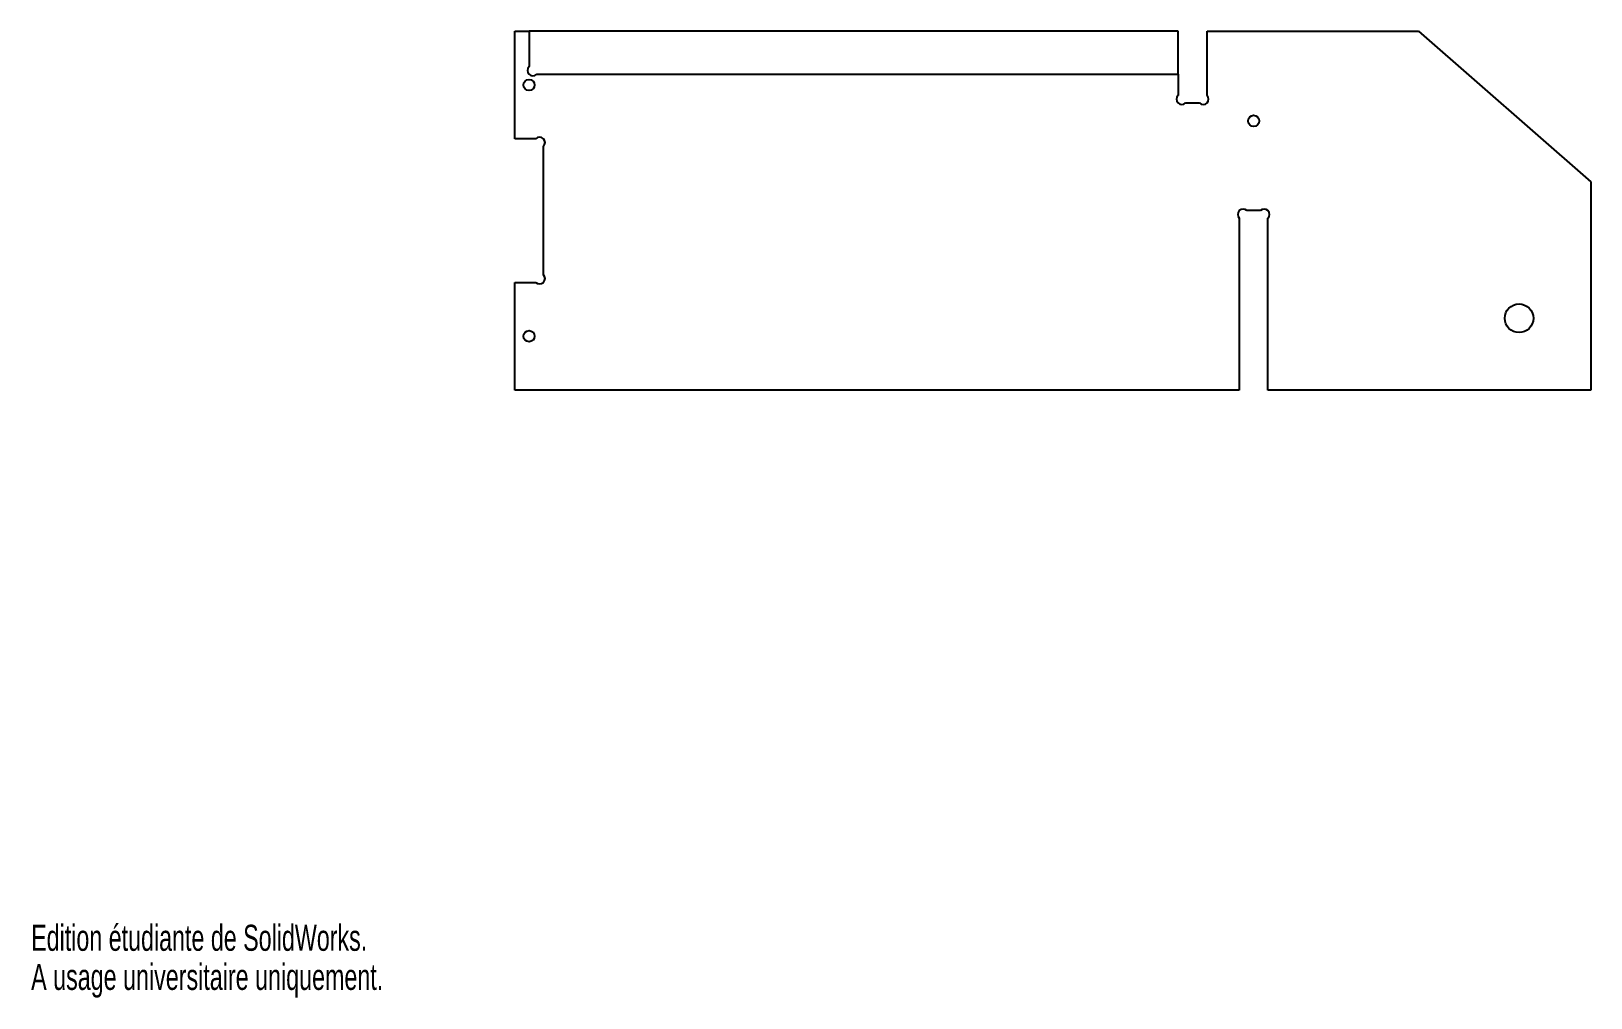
# Model space of a CAD drawing. Extents: x 0 to 217, y 0 to 135.
import ezdxf
from ezdxf.enums import TextEntityAlignment as Align

# ---------------------------------------------------------------- set-up
doc = ezdxf.new("R2010")
doc.units = 0
doc.layers.get('0').update_dxf_attribs({"linetype": 'CONTINUOUS'})

msp = doc.modelspace()

# ---------------------------------------------------------------- linework, layer by layer
at = {"color": 7, "linetype": 'CONTINUOUS'}
for p, q in [((67.41, 119.68), (67.41, 134.68)), ((67.41, 134.68), (69.41, 134.68)), ((69.41, 134.68), (69.41, 129.74)), ((159.87, 134.68), (69.41, 134.68)), ((159.87, 128.68), (159.87, 134.68)), ((163.91, 125.75), (163.91, 134.68)), ((163.91, 134.68), (193.41, 134.68)), ((193.41, 134.68), (217.41, 113.69)), ((70.47, 128.68), (159.87, 128.68)), ((159.87, 128.68), (159.87, 125.74)), ((160.93, 124.68), (162.86, 124.68)), ((70.35, 119.68), (67.41, 119.68)), ((71.41, 100.74), (71.41, 118.61)), ((217.41, 113.69), (217.41, 84.68)), ((171.35, 109.68), (169.47, 109.68)), ((168.41, 108.61), (168.41, 84.68)), ((172.41, 84.68), (172.41, 108.61)), ((67.41, 84.68), (67.41, 99.68)), ((67.41, 99.68), (70.35, 99.68)), ((168.41, 84.68), (67.41, 84.68)), ((217.41, 84.68), (172.41, 84.68))]:
    msp.add_line(p, q, dxfattribs=at)
for centre, radius in [((69.41, 127.18), 0.775), ((170.41, 122.18), 0.775), ((207.41, 94.68), 2), ((69.41, 92.18), 0.775)]:
    msp.add_circle(centre, radius, dxfattribs=at)
for centre, start, end in [((69.94, 129.21), 135, 315), ((160.4, 125.21), 135, 315), ((163.39, 125.21), 225.6445, 45.6445), ((70.88, 119.15), 315, 135), ((168.94, 109.15), 45, 225), ((171.88, 109.15), 315, 135), ((70.88, 100.21), 225, 45)]:
    msp.add_arc(centre, 0.75, start, end, dxfattribs=at)

# ---------------------------------------------------------------- texts
for s, width, p in [('Edition étudiante de SolidWorks.', 0.667188, (0, 5.45)), ('A usage universitaire uniquement.', 0.668182, (0, 0))]:
    msp.add_text(s, height=3.633, dxfattribs=dict(at, width=width)).set_placement(p, align=Align.BOTTOM_LEFT)

doc.saveas('drawing.dxf')
